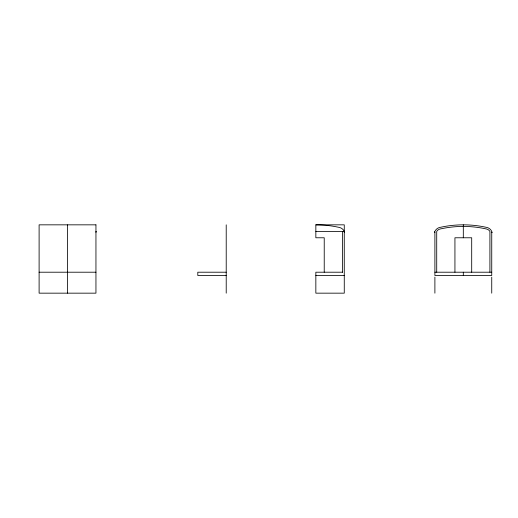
<?xml version="1.0" encoding="UTF-8"?>
<svg xmlns="http://www.w3.org/2000/svg" width="518" height="518" viewBox="0 0 518 518"><rect width="100%" height="100%" fill="white"/><g stroke="black" fill="none" stroke-linecap="round" stroke-linejoin="round"><path stroke-width="0.78" d="M344.496 232.304L344.476 231.397L315.844 231.397M491.964 232.304L491.737 231.397A7.252 7.252 0 0 0 488.662 228.134L488.15 227.881A7.252 7.252 0 0 0 486.519 227.37L482.698 226.599A107.77 107.77 0 0 0 443.926 226.599L440.106 227.37A7.252 7.252 0 0 0 438.481 227.881L437.969 228.134A7.252 7.252 0 0 0 434.893 231.397L434.531 231.533L434.712 232.31M315.844 224.838L344.269 224.838L344.269 231.397A7.252 7.252 0 0 0 341.194 228.134L340.682 227.881A7.252 7.252 0 0 0 339.05 227.37L335.23 226.599A107.77 107.77 0 0 0 315.844 224.838L315.844 237.775L324.229 237.775L324.229 272.209M95.947 231.397L96.316 231.578L95.947 232.31M344.269 232.31L344.632 232.31M434.524 232.31L434.893 232.31M491.737 232.31L492.1 232.31M39.109 272.209L95.947 272.209M226.217 272.209L197.798 272.209L197.798 275.485L226.217 275.485M342.663 272.209L315.844 272.209L315.844 293.162L344.269 293.162L344.269 232.129M434.893 272.209L491.737 272.209M315.844 275.485L344.269 275.485M491.737 232.129L491.737 275.492L434.893 275.492L434.893 232.129M491.737 277.13L491.737 293.162M489.911 272.209L489.911 231.397A5.646 5.646 0 0 0 486.221 228.937L482.413 228.166A106.177 106.177 0 0 0 444.217 228.166L440.404 228.93A5.646 5.646 0 0 0 436.713 231.397L436.713 272.209M471.697 272.209L471.697 237.775L454.933 237.775L454.933 272.209M463.312 224.838L463.312 237.775M463.312 272.209L463.312 275.492M434.893 277.13L434.893 293.162M342.443 231.397L342.443 272.209M226.217 224.838L226.217 293.162M67.528 224.838L67.528 293.162M95.947 224.838L39.109 224.838L39.109 293.162L95.947 293.162L95.947 224.838"/></g></svg>
